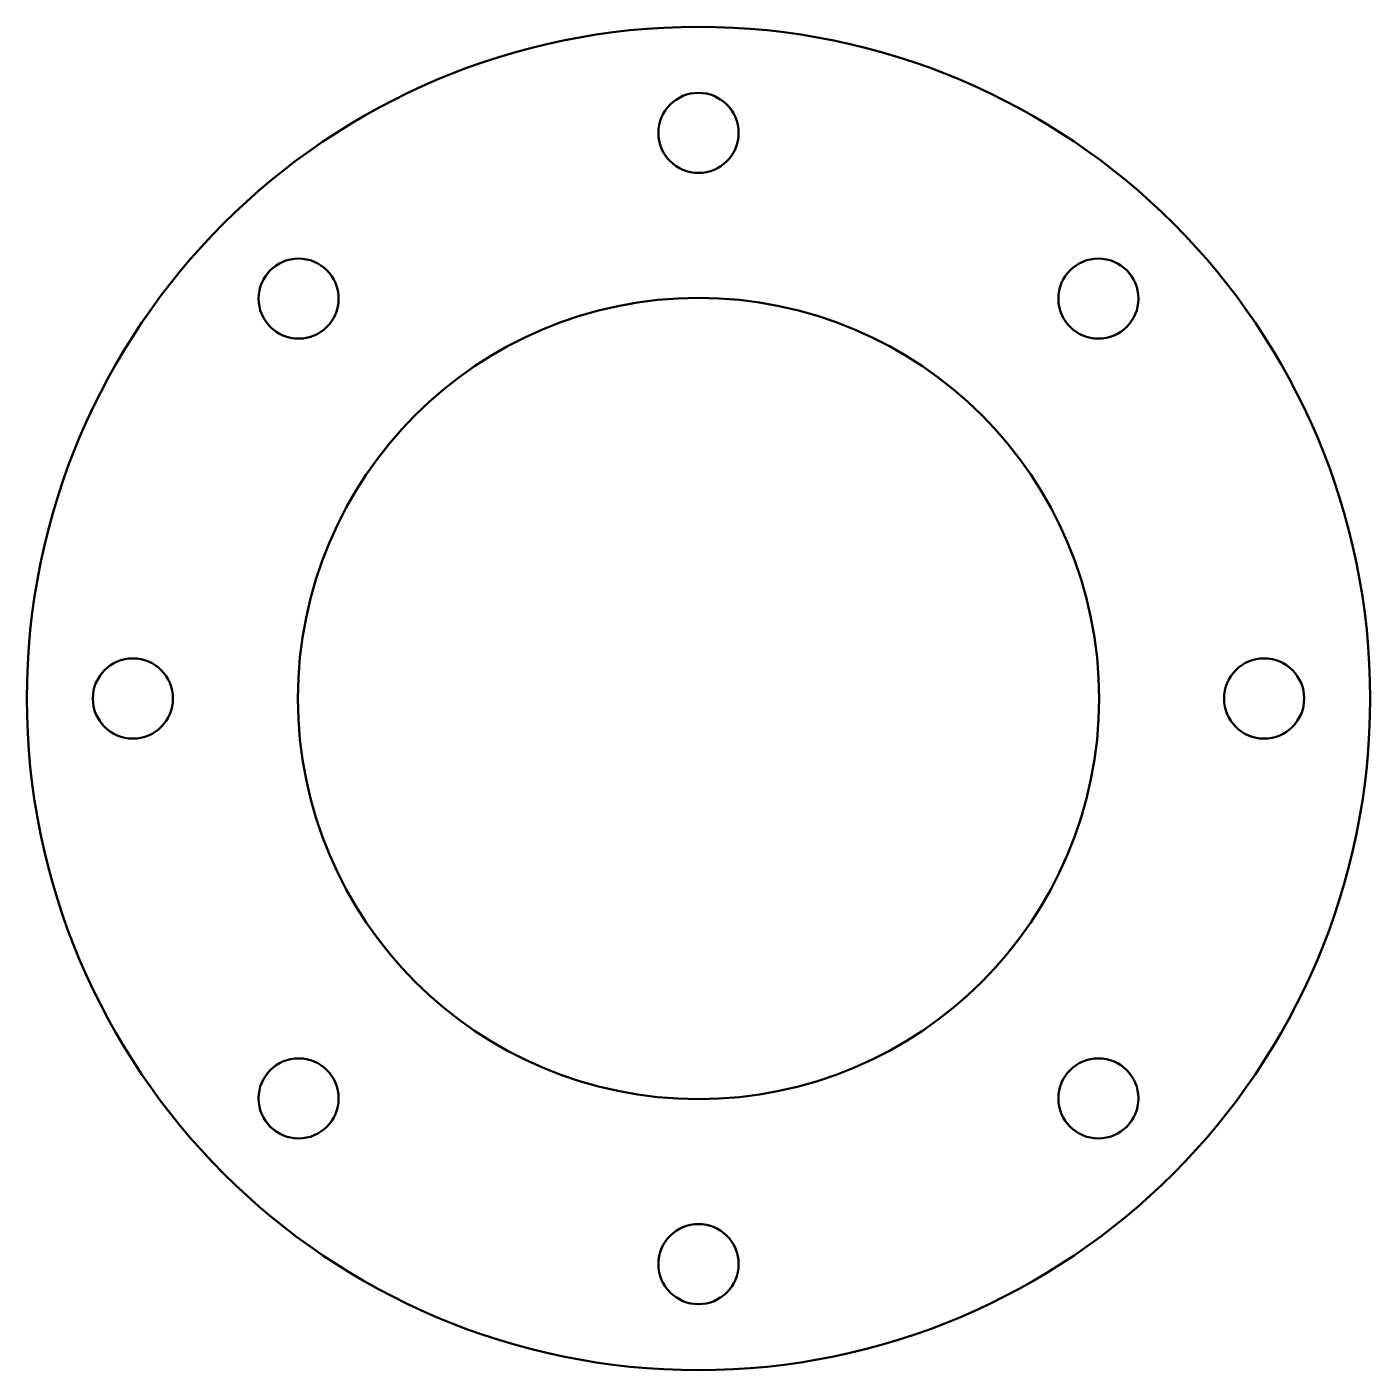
# Model space of a CAD drawing. Header units: millimetres. Extents: x 0 to 285, y 0 to 285.
import ezdxf

# ---------------------------------------------------------------- set-up
doc = ezdxf.new("R2010")
doc.units = ezdxf.units.MM
doc.layers.add('IV_INTERIOR_PROFILES', color=7, linetype='Continuous', lineweight=50)
doc.layers.add('IV_OUTER_PROFILE', color=7, linetype='Continuous', lineweight=50)

msp = doc.modelspace()

# ---------------------------------------------------------------- linework, layer by layer
at = {"layer": 'IV_INTERIOR_PROFILES'}
for centre, radius in [((142.5, 262.5), 8.5), ((57.65, 227.35), 8.5), ((227.35, 227.35), 8.5), ((142.5, 142.5), 85), ((22.5, 142.5), 8.5), ((262.5, 142.5), 8.5), ((57.65, 57.65), 8.5), ((227.35, 57.65), 8.5), ((142.5, 22.5), 8.5)]:
    msp.add_circle(centre, radius, dxfattribs=at)
at = {"layer": 'IV_OUTER_PROFILE'}
msp.add_circle((142.5, 142.5), 142.5, dxfattribs=at)

doc.saveas('drawing.dxf')
